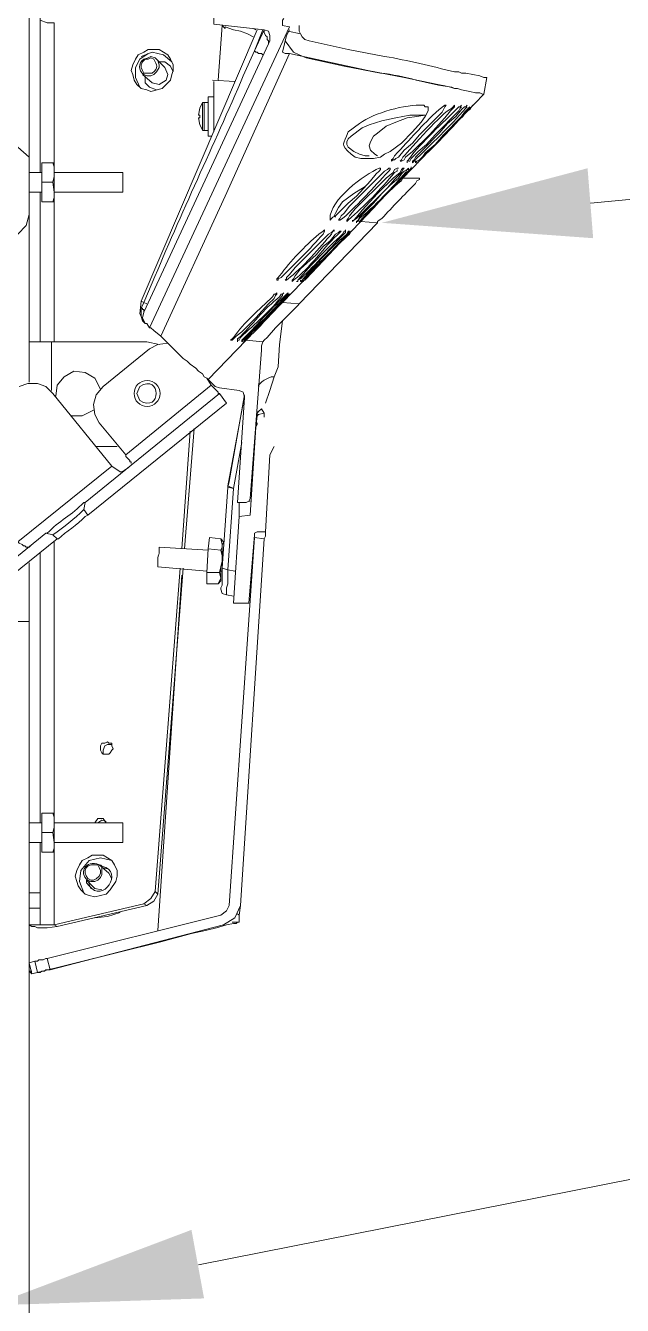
# Model space of a CAD drawing. Header units: inches. Extents: x 5 to 516, y -193 to 129.
# Drawn here: x 36.129 to 36.602, y -189.437 to -188.42 of the extents above; entities that cross this region are included whole.
import ezdxf

# ---------------------------------------------------------------- set-up
doc = ezdxf.new("R2010")
doc.units = ezdxf.units.IN
doc.header["$MEASUREMENT"] = 0
doc.layers.add('PDF7_Geometry', color=7, linetype='Continuous')
doc.layers.add('PDF7_Solid Fills', color=7, linetype='Continuous')

msp = doc.modelspace()

# ---------------------------------------------------------------- linework, layer by layer
at = {"layer": 'PDF7_Geometry', "lineweight": 15}
for points in [[(36.1313306, -188.0635623), (36.1313306, -188.0668956), (36.1313306, -188.570229)], [(36.576885, -188.5613398), (39.0824408, -188.3224509), (39.5824408, -188.3224509)], [(36.2779958, -188.4035621), (36.2779958, -188.4191177), (36.3179958, -188.4235621), (36.3213291, -188.4246732), (36.3224402, -188.4280066), (36.3224402, -188.432451)], [(36.1513297, -188.5291172), (36.1513297, -188.418006), (36.1457742, -188.418006), (36.1402186, -188.4157838)], [(36.1402191, -188.5368957), (36.1402191, -188.4113402)], [(36.3335525, -188.4146732), (36.3324414, -188.4157843), (36.3324414, -188.4191177), (36.3324414, -188.4202288)], [(36.3324414, -188.4202287), (36.3324414, -188.4180065)], [(36.31244, -188.4235619), (36.2202177, -188.6391175), (36.22244, -188.6402286)], [(36.2246623, -188.6568953), (36.2268845, -188.6602286), (36.3379956, -188.4213397), (36.3324401, -188.4202286)], [(36.2813301, -188.463562), (36.2846635, -188.4202287)], [(36.2846622, -188.4202287), (36.2868844, -188.422451)], [(36.2868843, -188.4224509), (36.2868843, -188.4213398)], [(36.3091079, -188.4291178), (36.3046635, -188.4268956), (36.2991079, -188.4246734), (36.2935523, -188.4235623), (36.2868857, -188.42134)], [(36.31133, -188.4235619), (36.3091078, -188.4224508)], [(36.3179964, -188.4235619), (36.3102187, -188.4402286), (36.3168853, -188.4235619)], [(36.3213308, -188.4346732), (36.3213308, -188.4324509), (36.3202196, -188.4313398), (36.3202196, -188.4291176), (36.3191085, -188.4280065), (36.3179974, -188.4257843), (36.3179974, -188.423562)], [(36.3379969, -188.4424506), (36.3346635, -188.4424506), (36.3324413, -188.4413395), (36.3357747, -188.4280062)], [(36.3379956, -188.4235619), (36.3368845, -188.4257842), (36.3357734, -188.4280064)], [(36.3368841, -188.4246735), (36.3468841, -188.4268957), (36.3479953, -188.4291179), (36.3502175, -188.4313401), (36.3535508, -188.4324513)], [(36.3457742, -188.4202287), (36.3457742, -188.422451)], [(36.3457742, -188.4224509), (36.3457742, -188.4246731), (36.3468853, -188.4268953)], [(36.3224407, -188.432451), (36.3213296, -188.4346732), (36.2224407, -188.6480066)], [(36.3346635, -188.432451), (36.3413302, -188.4413399), (36.3457747, -188.4435621), (36.3513302, -188.4457844)], [(36.4135527, -188.4446732), (36.3846638, -188.4391176), (36.3535527, -188.432451)], [(36.2191082, -188.4691173), (36.2157748, -188.4613396), (36.2157748, -188.4535618), (36.2191082, -188.4468951), (36.2257748, -188.4424507)], [(36.2302178, -188.4468956), (36.2279956, -188.4457844), (36.2257734, -188.4468956), (36.2235512, -188.4468956), (36.2213289, -188.4491178), (36.2202178, -188.45134), (36.2202178, -188.4535622), (36.2213289, -188.4557845), (36.2224401, -188.4580067), (36.2268845, -188.4580067), (36.2291067, -188.4580067)], [(36.2202181, -188.4446728), (36.229107, -188.4413394), (36.2379959, -188.4435616), (36.2446625, -188.4491172)], [(36.2224411, -188.4591177), (36.2246634, -188.4602288), (36.2279967, -188.4602288), (36.2302189, -188.4591177), (36.2324411, -188.4568955), (36.2346634, -188.4535621), (36.2346634, -188.4513399), (36.2335522, -188.4480066), (36.23133, -188.4457844), (36.2279967, -188.4446732), (36.2257745, -188.4457844), (36.2224411, -188.4468955)], [(36.232441, -188.4468954), (36.2391076, -188.4535621)], [(36.2335532, -188.4491176), (36.2391087, -188.4491176), (36.2435532, -188.4524509), (36.2457754, -188.4568954)], [(36.4924401, -188.4746728), (36.491329, -188.4746728), (36.4891067, -188.4735617), (36.4857734, -188.4735617), (36.481329, -188.4724506), (36.4746623, -188.4713395), (36.471329, -188.4702284), (36.4691067, -188.4702284), (36.4657734, -188.4691173), (36.461329, -188.4680062), (36.4557734, -188.4668951), (36.4291067, -188.4613395), (36.4002178, -188.455784), (36.3379956, -188.4424506), (36.2868845, -188.555784), (36.2357734, -188.6668951)], [(36.3013291, -188.4602283), (36.310218, -188.4402283)], [(36.3168865, -188.4435617), (36.3157754, -188.4424506), (36.3135532, -188.4424506), (36.312442, -188.4413395), (36.3113309, -188.4413395), (36.3102198, -188.4402284)], [(36.4102195, -188.4580066), (36.3813306, -188.452451), (36.3513306, -188.4457843)], [(36.2291066, -188.4657841), (36.2213289, -188.4591175)], [(36.2391074, -188.4535624), (36.2413296, -188.459118), (36.2402185, -188.4635624), (36.2346629, -188.4668957), (36.2291074, -188.4657846)], [(36.4946638, -188.4613399), (36.4924416, -188.4613399), (36.4891083, -188.4602288), (36.4835527, -188.4591176), (36.4779972, -188.4580065), (36.4746638, -188.4580065), (36.4724416, -188.4568954), (36.4691083, -188.4568954)], [(36.232441, -188.4713395), (36.2268854, -188.4691172), (36.2235521, -188.4657839), (36.2235521, -188.4602284)], [(36.2768859, -188.463562), (36.2946636, -188.4646731)], [(36.2779958, -188.4646731), (36.2779958, -188.5046731)], [(36.4668861, -188.4691177), (36.4691084, -188.4702288), (36.4713306, -188.4702288), (36.4746639, -188.4713399), (36.4813306, -188.472451), (36.485775, -188.4735621), (36.4891084, -188.4735621), (36.4913306, -188.4746732), (36.4924417, -188.4746732), (36.4946639, -188.4613399)], [(36.2735515, -188.5080065), (36.2735515, -188.4768954), (36.277996, -188.4768954)], [(36.2779958, -188.4768954), (36.2779958, -188.503562)], [(36.4924421, -188.4746733), (36.4279976, -188.54134), (36.4268865, -188.5435622)], [(36.2668851, -188.4991178), (36.265774, -188.4935622), (36.2668851, -188.4935622), (36.2668851, -188.49134), (36.265774, -188.49134), (36.2668851, -188.4857845), (36.2691074, -188.48134)], [(36.2691073, -188.5035624), (36.2691073, -188.4813402), (36.2702184, -188.4813402)], [(36.2702195, -188.5035624), (36.2702195, -188.4813402), (36.2735528, -188.4813402)], [(36.4446634, -188.4835617), (36.4457745, -188.4846728), (36.4479967, -188.4846728), (36.4479967, -188.4880062), (36.4457745, -188.4924506), (36.4424412, -188.4968951), (36.4357745, -188.5046728), (36.4268856, -188.5135617), (36.4179967, -188.5202284), (36.4135523, -188.5224506), (36.4102189, -188.5246728), (36.4046634, -188.525784), (36.3946634, -188.525784), (36.3902189, -188.5246728), (36.3868856, -188.5224506)], [(36.4613296, -188.4846734), (36.4602185, -188.4868956), (36.4591074, -188.4891178), (36.4413296, -188.5068956), (36.435774, -188.5135623), (36.4291074, -188.5191178), (36.4246629, -188.5246734), (36.4224407, -188.5257845), (36.4213296, -188.5268956)], [(36.4691082, -188.4846734), (36.4679971, -188.4857845), (36.4657749, -188.4880067), (36.4613304, -188.4935623), (36.4491082, -188.5068956), (36.4357748, -188.5202289), (36.4302193, -188.5246734), (36.4291082, -188.5268956), (36.426886, -188.5280067)], [(36.4746624, -188.4846734), (36.4735513, -188.4857845), (36.4724402, -188.4880067), (36.4535513, -188.5068956), (36.4468846, -188.5146734), (36.4402179, -188.5202289), (36.4346624, -188.5257845), (36.4335513, -188.5280067), (36.4324402, -188.5280067)], [(36.4357739, -188.5280061), (36.4368851, -188.526895), (36.4379962, -188.5246728), (36.4435517, -188.5191172), (36.4568851, -188.5057839), (36.4635517, -188.4980061), (36.4702184, -188.4924505), (36.4746628, -188.486895), (36.4768851, -188.4846728), (36.4779962, -188.4846728)], [(36.4813288, -188.4846734), (36.4768843, -188.4891178), (36.4746621, -188.4924512), (36.4602177, -188.5068956), (36.453551, -188.5146734), (36.4457732, -188.5213401), (36.443551, -188.5246734), (36.4413288, -188.5268956), (36.4391066, -188.5280067), (36.4379954, -188.5291178)], [(36.4413305, -188.5268949), (36.4402194, -188.5291172), (36.4391083, -188.5291172), (36.4402194, -188.5291172), (36.4413305, -188.5268949), (36.4613305, -188.5068949), (36.4679972, -188.4991172), (36.4757749, -188.4924505), (36.4779972, -188.4891172), (36.4813305, -188.4868949), (36.4824416, -188.4846727), (36.4835527, -188.4835616), (36.4824416, -188.4846727)], [(36.4568857, -188.4868951), (36.4613301, -188.4835617)], [(36.4613296, -188.4835623), (36.4624407, -188.4835623), (36.4613296, -188.4846734)], [(36.4668854, -188.4857839), (36.4679965, -188.4846728)], [(36.467996, -188.4846734), (36.4691071, -188.4835623), (36.4691071, -188.4846734)], [(36.4724408, -188.4846728), (36.4735519, -188.4846728)], [(36.4735524, -188.4846734), (36.4746636, -188.4835623)], [(36.4791066, -188.4846734), (36.4779955, -188.4857845)], [(36.4779967, -188.4846734), (36.4791078, -188.4835623)], [(36.2702195, -188.5035621), (36.2691083, -188.5035621), (36.2668861, -188.4991176)], [(36.4435525, -188.4913398), (36.4335525, -188.4913398), (36.4224414, -188.493562), (36.4113303, -188.4957842), (36.4013303, -188.4991176), (36.3957748, -188.5013398), (36.3868859, -188.5080065), (36.3846636, -188.5102287), (36.3835525, -188.5124509), (36.3835525, -188.5146731), (36.3846636, -188.5168953), (36.3891081, -188.5202287), (36.3935525, -188.5224509), (36.397997, -188.523562)], [(36.3846634, -188.5046728), (36.3935523, -188.4980062)], [(36.4079962, -188.5235618), (36.4057739, -188.5224507), (36.4024406, -188.5191174), (36.4013295, -188.515784), (36.4024406, -188.5124507), (36.4046628, -188.5080063), (36.4079962, -188.505784), (36.4146628, -188.5002285), (36.4224406, -188.4968952), (36.4313295, -188.4935618), (36.4391073, -188.4924507), (36.4457739, -188.4913396)], [(36.4457747, -188.4913398), (36.4435524, -188.4913398)], [(36.2735515, -188.5035621), (36.2702182, -188.5035621)], [(36.2757737, -188.5080063), (36.2735514, -188.5080063)], [(36.1313306, -188.5246729), (36.1224417, -188.5168951)], [(36.1413309, -188.5446727), (36.1413309, -188.5291172), (36.1502198, -188.5291172), (36.1513309, -188.5324505), (36.1513309, -188.5368949), (36.1513309, -188.5291172), (36.1502198, -188.5291172)], [(36.3979954, -188.5235618), (36.4013288, -188.5235618)], [(36.421329, -188.526895), (36.4202178, -188.526895), (36.4191067, -188.5280061)], [(36.4191068, -188.5280061), (36.4191068, -188.526895), (36.4202179, -188.5257839)], [(36.420219, -188.525784), (36.4213301, -188.5235617)], [(36.4257732, -188.5280061), (36.4268843, -188.526895)], [(36.4268854, -188.5280061), (36.4257743, -188.5280061)], [(36.4268854, -188.526895), (36.4279965, -188.5246728)], [(36.4313297, -188.5280061), (36.4324408, -188.526895)], [(36.4368844, -188.5280067), (36.4357733, -188.5291178)], [(36.4357739, -188.5291172), (36.4357739, -188.528006)], [(36.4379961, -188.5291172), (36.4379961, -188.528006)], [(36.1313306, -188.5368957), (36.1413306, -188.5368957)], [(36.1502186, -188.5446735), (36.1513297, -188.5402291), (36.1513297, -188.5368957), (36.2057742, -188.5368957)], [(36.1513297, -188.5524507), (36.1513297, -188.5368951)], [(36.2057754, -188.5368957), (36.2057754, -188.5524513)], [(36.4102183, -188.5346731), (36.4091072, -188.5357842), (36.406885, -188.5380064), (36.4024405, -188.5435619), (36.3913294, -188.5557842), (36.3846627, -188.5613397), (36.3746627, -188.5713397), (36.3724405, -188.5724508), (36.3713294, -188.5735619)], [(36.3779963, -188.5735621), (36.3791074, -188.5713398), (36.3813296, -188.5691176), (36.385774, -188.5635621), (36.4135518, -188.5357843), (36.415774, -188.5346732), (36.4168851, -188.5335621)], [(36.3835527, -188.5746731), (36.3846638, -188.573562), (36.3857749, -188.5713398), (36.3902194, -188.5657842), (36.4146638, -188.5413398), (36.4202194, -188.5368953), (36.4213305, -188.5346731), (36.4235527, -188.533562)], [(36.4291075, -188.533562), (36.4279964, -188.5346731), (36.4268853, -188.5368953), (36.4213298, -188.5424509), (36.4157742, -188.5491175), (36.3913298, -188.573562), (36.3891075, -188.5746731), (36.3879964, -188.5757842)], [(36.387997, -188.5746731), (36.387997, -188.5757842), (36.3891081, -188.5746731), (36.3913303, -188.5724509), (36.3957748, -188.5668953), (36.407997, -188.553562), (36.4202192, -188.5413397), (36.4257748, -188.5368953), (36.4268859, -188.5346731), (36.427997, -188.533562)], [(36.3935513, -188.573562), (36.3924402, -188.5757842), (36.391329, -188.5757842), (36.3924402, -188.5746731), (36.3935513, -188.5724509), (36.4046624, -188.5613397), (36.411329, -188.553562), (36.4179957, -188.5468953), (36.4246624, -188.5413397), (36.4268846, -188.5380064), (36.4291068, -188.5357842), (36.431329, -188.5346731), (36.4324402, -188.533562), (36.4324402, -188.5346731), (36.431329, -188.5346731), (36.4302179, -188.5368953)], [(36.4091066, -188.533562), (36.4102177, -188.533562), (36.4102177, -188.5346731)], [(36.4168847, -188.533562), (36.4179958, -188.533562), (36.4179958, -188.5346731)], [(36.4179969, -188.5346731), (36.4168858, -188.5357842)], [(36.4235511, -188.533562), (36.4246622, -188.533562)], [(36.4279976, -188.533562), (36.4291087, -188.533562)], [(36.4335512, -188.534673), (36.4346623, -188.5335619), (36.4335512, -188.534673)], [(36.4346617, -188.533562), (36.4346617, -188.5324509)], [(36.1413297, -188.5602285), (36.1413297, -188.5446729), (36.1502186, -188.5446729), (36.1513297, -188.5524507), (36.1513297, -188.5568951), (36.1502186, -188.5602285)], [(36.3979954, -188.5480064), (36.3891066, -188.553562), (36.3802177, -188.5602286), (36.3768843, -188.5646731), (36.3746621, -188.5691175), (36.373551, -188.5713397), (36.3746621, -188.5724509)], [(36.141329, -188.5524507), (36.131329, -188.5524507)], [(36.1402191, -188.6713398), (36.1402191, -188.5524509)], [(36.141329, -188.5602287), (36.1502179, -188.5602287)], [(36.1502198, -188.5602287), (36.1513309, -188.5602287), (36.1513309, -188.5524509)], [(36.1513297, -188.5602287), (36.1513297, -188.6713398)], [(36.2057754, -188.5524507), (36.1513309, -188.5524507)], [(36.1313306, -188.7035622), (36.1313306, -188.5702289), (36.1291083, -188.5791177), (36.1224417, -188.5857844), (36.1135528, -188.5880066)], [(36.3702177, -188.5746731), (36.3702177, -188.573562)], [(36.3713299, -188.5735621), (36.3702187, -188.5746732)], [(36.3779963, -188.5746731), (36.3768851, -188.5746731)], [(36.3768863, -188.5746731), (36.3779974, -188.573562)], [(36.3802191, -188.5735619), (36.3779969, -188.5746731)], [(36.391329, -188.5768953), (36.391329, -188.5757841)], [(36.3357735, -188.6213402), (36.3357735, -188.620229), (36.3379957, -188.6180068), (36.3424402, -188.6124513), (36.3691068, -188.5857846), (36.371329, -188.5846735), (36.3724402, -188.5835624), (36.371329, -188.5857846)], [(36.3402177, -188.6224512), (36.3413289, -188.6213401), (36.34244, -188.6191179), (36.3468844, -188.6135623), (36.3591066, -188.6024512), (36.3646622, -188.5957846), (36.3702178, -188.5913401), (36.3746622, -188.5857846), (36.3768844, -188.5846734), (36.3779955, -188.5835623)], [(36.3613293, -188.5857846), (36.3646626, -188.5835624)], [(36.3791062, -188.5835617), (36.3779951, -188.5846728)], [(36.3779963, -188.5835617), (36.3791074, -188.5835617)], [(36.3824405, -188.5835617), (36.3824405, -188.5824505)], [(36.3835508, -188.5857845), (36.3846619, -188.5835623), (36.385773, -188.5835623), (36.3846619, -188.5846734)], [(36.3279972, -188.6224512), (36.3279972, -188.6213401), (36.3291083, -188.620229)], [(36.3291071, -188.6202291), (36.3302182, -188.619118)], [(36.3346635, -188.6224512), (36.3357747, -188.6213401)], [(36.3368846, -188.6213402), (36.3357735, -188.6224513)], [(36.3424395, -188.6213394), (36.3413284, -188.6224505)], [(36.3491064, -188.6213401), (36.3479953, -188.6235623), (36.3468841, -188.6235623), (36.3479953, -188.6224512)], [(36.2246625, -188.6413394), (36.2224402, -188.6402283), (36.2291069, -188.6246727)], [(36.3357735, -188.6224512), (36.3346624, -188.6224512)], [(36.3402177, -188.6235623), (36.3402177, -188.6224512)], [(36.3413299, -188.6224512), (36.3402188, -188.6235623)], [(36.3435521, -188.6235623), (36.3446632, -188.6235623)], [(36.3468841, -188.6235623), (36.3468841, -188.6224512)], [(36.3479963, -188.6235623), (36.3479963, -188.6224512)], [(36.2235524, -188.6568954), (36.219108, -188.6491176), (36.2202191, -188.6391176)], [(36.2202181, -188.6446731), (36.2224403, -188.6402287)], [(36.3279972, -188.6335619), (36.326886, -188.634673), (36.3257749, -188.6368952), (36.3213305, -188.6413397), (36.3113305, -188.6524508), (36.3002194, -188.6635619), (36.2957749, -188.6668952), (36.2935527, -188.6691174), (36.2924416, -188.6702286)], [(36.324663, -188.6357844), (36.3257741, -188.6335621), (36.3268852, -188.6335621)], [(36.326885, -188.6335619), (36.3279961, -188.6324508), (36.3279961, -188.6335619)], [(36.3302184, -188.6357843), (36.3313295, -188.6335621), (36.3324406, -188.6335621), (36.3324406, -188.6346732)], [(36.3324414, -188.6335619), (36.3335525, -188.6324508)], [(36.3324414, -188.6402283), (36.3457748, -188.6413394)], [(36.3335527, -188.6357843), (36.3357749, -188.6335621)], [(36.2224402, -188.6480069), (36.2224402, -188.6457846), (36.2213291, -188.6457846), (36.2213291, -188.6446735), (36.220218, -188.6446735)], [(36.2202191, -188.6446732), (36.2202191, -188.6513398), (36.2213302, -188.6546732), (36.2235524, -188.6568954), (36.2213302, -188.652451), (36.2224413, -188.6480065)], [(36.2246624, -188.6568954), (36.2235513, -188.6568954)], [(36.235773, -188.666895), (36.2302175, -188.6624505), (36.2279952, -188.6602283), (36.2268841, -188.6602283)], [(36.3291071, -188.6913396), (36.3302182, -188.6735618), (36.3324404, -188.6546729)], [(36.1491076, -188.6713398), (36.1313298, -188.6713398)], [(36.2346631, -188.673562), (36.2246631, -188.6713397), (36.1491075, -188.6713397)], [(36.1491076, -188.7102288), (36.1491076, -188.6713399)], [(36.2268845, -188.6768957), (36.2335512, -188.6735624), (36.2413289, -188.6724513)], [(36.2968849, -188.7991175), (36.3024404, -188.7157842), (36.3013293, -188.7113397), (36.297996, -188.7102286), (36.2824404, -188.7080064), (36.2791071, -188.7068953), (36.2735515, -188.7013397), (36.2724404, -188.7002286), (36.2702182, -188.6991175), (36.2691071, -188.6968953), (36.2657738, -188.6946731), (36.2635515, -188.6924508), (36.2591071, -188.6891175), (36.257996, -188.6880064), (36.2568849, -188.6868953), (36.2535515, -188.6846731), (36.2357737, -188.6668953)], [(36.3035514, -188.6702288), (36.2735514, -188.7013399)], [(36.2913286, -188.6702288), (36.2924397, -188.6691176)], [(36.2924408, -188.6702288), (36.2913297, -188.6702288)], [(36.2924408, -188.6691177), (36.2935519, -188.6680066)], [(36.2991073, -188.6680065), (36.2979962, -188.6702288), (36.296885, -188.6702288), (36.296885, -188.6691176)], [(36.3002194, -188.6702288), (36.3024416, -188.6680065)], [(36.3013293, -188.6713398), (36.3024404, -188.6713398)], [(36.1902182, -188.7068956), (36.2268849, -188.6768956)], [(36.3235522, -188.6991178), (36.3257744, -188.6991178), (36.3291077, -188.6913401)], [(36.1524397, -188.7146731), (36.1535508, -188.7057842), (36.1591064, -188.6991175), (36.1668841, -188.6946731), (36.175773, -188.6957842), (36.1835508, -188.7002286), (36.1879952, -188.7091175)], [(36.2724416, -188.7002287), (36.2757749, -188.7057842)], [(36.3191064, -188.7202284), (36.3224397, -188.7102284), (36.325773, -188.6991173)], [(36.1157742, -188.8224509), (36.1224409, -188.8302286), (36.1968853, -188.7702286), (36.1502186, -188.7124508)], [(36.123552, -188.7068956), (36.1302186, -188.7046734), (36.1379964, -188.7046734), (36.1446631, -188.7068956), (36.1502186, -188.7124512)], [(36.2824399, -188.7124508), (36.1757732, -188.7991175), (36.1746621, -188.8046731)], [(36.2824401, -188.712451), (36.2879956, -188.7202287), (36.1779956, -188.8091176)], [(36.1868861, -188.7357845), (36.1835528, -188.7291178), (36.1824417, -188.72134), (36.1846639, -188.7135622), (36.1902195, -188.7068956)], [(36.2079959, -188.7613401), (36.2757737, -188.7057846), (36.2768848, -188.7068957), (36.279107, -188.7091179), (36.2802181, -188.710229), (36.2813292, -188.7113401), (36.2813292, -188.7124512), (36.2824403, -188.7124512)], [(36.2191083, -188.7180065), (36.216886, -188.712451), (36.2191083, -188.7068954)], [(36.3024415, -188.713562), (36.2902193, -188.7824509), (36.2891082, -188.7857843)], [(36.3135522, -188.7068956), (36.3135522, -188.7057845)], [(36.2891087, -188.7857841), (36.302442, -188.714673)], [(36.31244, -188.7235616), (36.31244, -188.7224505)], [(36.1824419, -188.7257843), (36.173553, -188.7302288), (36.1646641, -188.7302288)], [(36.31244, -188.7291175), (36.31244, -188.7302286), (36.3113289, -188.7391175)], [(36.3179955, -188.7280064), (36.3135511, -188.7291175), (36.31244, -188.7302286), (36.31244, -188.7280064), (36.3135511, -188.7268952), (36.3157733, -188.724673)], [(36.31244, -188.7268953), (36.31244, -188.7280064), (36.3135511, -188.7268953), (36.3157733, -188.7246731)], [(36.312441, -188.7280066), (36.312441, -188.7302288), (36.312441, -188.7280066), (36.3135521, -188.7268955), (36.3157743, -188.7246732), (36.3179965, -188.7280066), (36.3179965, -188.7313399)], [(36.2079952, -188.7613401), (36.1868841, -188.7357846)], [(36.2524401, -188.8357844), (36.2591068, -188.742451)], [(36.2546623, -188.8357844), (36.2624401, -188.7402288)], [(36.3257733, -188.7546733), (36.32244, -188.76134), (36.3191066, -188.8224511), (36.31244, -188.8224511), (36.3102177, -188.8235622), (36.3102177, -188.8246733), (36.3057733, -188.8791178), (36.2935511, -188.8791178), (36.2979955, -188.8102289), (36.3068844, -188.8091178), (36.3113289, -188.7391178), (36.31244, -188.7368955), (36.31244, -188.7357844)], [(36.31133, -188.7391177), (36.3124411, -188.7368954)], [(36.2935532, -188.7880064), (36.2891087, -188.7868952), (36.2891087, -188.7857841), (36.2935532, -188.7880064), (36.3002198, -188.7513397)], [(36.2013288, -188.7546732), (36.1846622, -188.7546732)], [(36.2124395, -188.7680065), (36.2124395, -188.7668954), (36.2113284, -188.7668954), (36.2113284, -188.7657843), (36.2102173, -188.7646732), (36.2091062, -188.7635621), (36.2079951, -188.762451), (36.2079951, -188.7613398)], [(36.2102176, -188.7713396), (36.2068843, -188.7735618), (36.2046621, -188.7746729), (36.203551, -188.7746729), (36.1968843, -188.7702285)], [(36.2891075, -188.7868954), (36.2902186, -188.7824509), (36.2902186, -188.7813398)], [(36.2891087, -188.7868958), (36.2846643, -188.8513402), (36.2891087, -188.8524513)], [(36.293553, -188.7880068), (36.2891085, -188.8524513), (36.2946641, -188.8535624)], [(36.1757732, -188.7991175), (36.1746621, -188.7991175)], [(36.296885, -188.7991175), (36.3035517, -188.7991175)], [(36.2979972, -188.8057843), (36.2979972, -188.8102287), (36.2979972, -188.7991176)], [(36.3068858, -188.7957843), (36.3057747, -188.7980065), (36.3035524, -188.7991176)], [(36.3068858, -188.7980064), (36.3057747, -188.7980064)], [(36.1446623, -188.8235623), (36.1157734, -188.8468956), (36.1157734, -188.8535623), (36.1179956, -188.8568956), (36.1535512, -188.8280067)], [(36.1457732, -188.8235619), (36.1446621, -188.8235619)], [(36.1535519, -188.8280063), (36.1502185, -188.824673), (36.144663, -188.8235619)], [(36.3179964, -188.8280063), (36.3191075, -188.8257841), (36.3191075, -188.8224508)], [(36.1324405, -188.8335617), (36.1313294, -188.8346728), (36.1291072, -188.8346728), (36.1279961, -188.8335617), (36.1268849, -188.8335617), (36.1257738, -188.8324506), (36.1235516, -188.8313394), (36.1224405, -188.8302283)], [(36.3102178, -188.8268953), (36.2902178, -189.1191175), (36.2879956, -189.123562), (36.2835512, -189.1268953), (36.1457734, -189.1613397), (36.1479956, -189.1702287), (36.2857734, -189.1346731)], [(36.1513297, -188.8302285), (36.1513297, -189.045784)], [(36.1546643, -188.8280065), (36.1535531, -188.8280065)], [(36.2346631, -188.8346727), (36.273552, -188.836895)], [(36.2346643, -188.8357843), (36.2346643, -188.8346732)], [(36.2735511, -188.8357839), (36.2746622, -188.826895), (36.2835511, -188.8280062), (36.2846622, -188.8324506), (36.2846622, -188.8346728), (36.2835511, -188.836895)], [(36.2835523, -188.8280063), (36.2857745, -188.8302286)], [(36.2846622, -188.8457845), (36.2846622, -188.8324512), (36.2857733, -188.8313401), (36.2857733, -188.830229)], [(36.3102183, -188.8268953), (36.3179961, -188.8280064), (36.2991072, -189.1191175), (36.2946627, -189.1291175), (36.2857738, -189.1346731)], [(36.1402191, -189.0535618), (36.1402191, -188.8391173)], [(36.2846634, -188.845784), (36.2846634, -188.8480062), (36.2835523, -188.8502284), (36.2835523, -188.8591173), (36.2824411, -188.8613395), (36.28133, -188.8635618)], [(36.2846622, -188.8380065), (36.2857733, -188.8380065)], [(36.1313306, -188.8935623), (36.1313306, -188.8468956), (36.1313306, -189.7413401)], [(36.2513288, -188.8513396), (36.2313288, -189.1080063), (36.2279954, -189.1135618), (36.2224399, -189.1180063)], [(36.2724416, -188.853562), (36.2335527, -188.8502287)], [(36.2335532, -188.8502288), (36.2335532, -188.8480066)], [(36.2335532, -189.1102284), (36.2535532, -188.8513395)], [(36.2657752, -189.4046733), (39.0824422, -188.8468955), (39.5824422, -188.8468955)], [(36.2724416, -188.8546733), (36.2724416, -188.8635621), (36.2813305, -188.8635621)], [(36.2824401, -188.8546731), (36.2835512, -188.8591175)], [(36.2846622, -188.853562), (36.2835511, -188.853562)], [(36.2835523, -188.8680064), (36.2835523, -188.8668953), (36.2846634, -188.8646731), (36.2846634, -188.8513397)], [(36.2891087, -188.8524509), (36.2891087, -188.863562), (36.2879976, -188.8668954), (36.2879976, -188.8724509)], [(36.2335532, -189.1391173), (36.252442, -188.856895)], [(36.2835523, -188.8591172), (36.2835523, -188.8613395), (36.28133, -188.8635617)], [(36.2879965, -188.8724512), (36.2846632, -188.8713401), (36.2835521, -188.8680068)], [(36.293553, -188.8735623), (36.2879974, -188.8724512)], [(36.1313306, -188.8935621), (36.1224417, -188.8935621)], [(36.1902182, -188.9991173), (36.1902182, -188.995784), (36.1913293, -188.9924506), (36.1935515, -188.9913395), (36.1968849, -188.9913395)], [(36.1413309, -189.0613399), (36.1413309, -189.0457843), (36.1502198, -189.0457843), (36.1513309, -189.0491177), (36.1513309, -189.0535621), (36.1513309, -189.0457843), (36.1502198, -189.0457843)], [(36.1313306, -189.0535618), (36.1413306, -189.0535618)], [(36.1502186, -189.0613396), (36.1513297, -189.0568951), (36.1513297, -189.0535618), (36.2057742, -189.0535618)], [(36.1513297, -189.0691178), (36.1513297, -189.0535623)], [(36.1835518, -189.0535618), (36.185774, -189.0502284), (36.1902185, -189.0502284), (36.1924407, -189.0535618)], [(36.1857739, -189.0535618), (36.1891073, -189.0513396), (36.1924406, -189.0524507)], [(36.2057754, -189.0535618), (36.2057754, -189.0691173)], [(36.141329, -189.0691178), (36.131329, -189.0691178)], [(36.1402191, -189.0691173), (36.1402191, -189.1091173), (36.1313302, -189.1091173)], [(36.1413297, -189.0768956), (36.1413297, -189.0613401), (36.1502186, -189.0613401), (36.1513297, -189.0691178), (36.1513297, -189.0735623), (36.1502186, -189.0768956)], [(36.1502198, -189.0768953), (36.1513309, -189.0768953), (36.1513309, -189.0691175)], [(36.2057754, -189.0691178), (36.1513309, -189.0691178)], [(36.141329, -189.0768953), (36.1502179, -189.0768953)], [(36.1513297, -189.0768953), (36.1513297, -189.1346731)], [(36.1746633, -189.1091173), (36.1713299, -189.1002284), (36.172441, -189.0913396), (36.1791077, -189.0835618), (36.1879966, -189.0813396), (36.1968855, -189.0835618)], [(36.1802185, -189.1002288), (36.1835518, -189.1002288), (36.185774, -189.0991177), (36.1879962, -189.0968955), (36.1891073, -189.0946733), (36.1891073, -189.0880066), (36.1868851, -189.0868955)], [(36.1802196, -189.0991177), (36.1824419, -189.0991177), (36.1846641, -189.0980066), (36.1868863, -189.0957844), (36.1879974, -189.0935622), (36.1879974, -189.09134), (36.1868863, -189.0891177), (36.1857752, -189.0868955), (36.183553, -189.0868955)], [(36.1868861, -189.0868955), (36.1946639, -189.0935621)], [(36.1879961, -189.0868955), (36.1891072, -189.0880066)], [(36.1891083, -189.0891176), (36.1946638, -189.0902287)], [(36.1835518, -189.1057841), (36.1768851, -189.0991175)], [(36.1768854, -189.1013399), (36.1768854, -189.0991177)], [(36.1946625, -189.0935624), (36.1968847, -189.0980069)], [(36.1313306, -189.1213402), (36.1402195, -189.1213402), (36.1402195, -189.109118)], [(36.1791072, -189.1035621), (36.1768849, -189.1013399)], [(36.1813297, -189.1057841), (36.1802185, -189.1057841), (36.1791074, -189.1024508)], [(36.1791075, -189.1024509), (36.1791075, -189.1002287)], [(36.1891083, -189.1068952), (36.1835527, -189.1057841)], [(36.2246643, -189.1191173), (36.2302198, -189.115784), (36.2335532, -189.1102284), (36.2313309, -189.1080062)], [(36.2246631, -189.1191174), (36.153552, -189.1357841), (36.1513297, -189.134673), (36.2224409, -189.1180063)], [(36.2224402, -189.1180064), (36.2246625, -189.1191175)], [(36.2924408, -189.1324509), (36.2979963, -189.1324509), (36.2979963, -189.1268953), (36.2991074, -189.1191175)], [(36.1313306, -189.134673), (36.1402195, -189.134673), (36.1402195, -189.1213397)], [(36.203551, -189.1246734), (36.193551, -189.1280067), (36.183551, -189.1291178)], [(36.2979972, -189.1268955), (36.2968861, -189.1257844)], [(36.1535519, -189.1357841), (36.1457741, -189.1368952), (36.1379963, -189.1368952), (36.1357741, -189.1357841), (36.1335519, -189.1357841), (36.1313297, -189.1346729)], [(36.2979972, -189.1324509), (36.2968861, -189.1324509), (36.295775, -189.133562), (36.2935528, -189.133562), (36.2879972, -189.1346731), (36.2802195, -189.1368953), (36.2713306, -189.1391175), (36.2602195, -189.1413397), (36.235775, -189.1480064), (36.1335528, -189.173562)], [(36.1513297, -189.134673), (36.1402186, -189.134673)], [(36.135775, -189.1635618), (36.1313306, -189.1646729), (36.1335528, -189.1735618), (36.1379972, -189.1724507)], [(36.1457748, -189.1613396), (36.1446637, -189.1613396), (36.1424415, -189.1624507), (36.1391082, -189.1624507), (36.137997, -189.1635618), (36.1357748, -189.1635618), (36.137997, -189.1724507)], [(36.1479954, -189.1702288), (36.1446621, -189.1702288), (36.143551, -189.1713399), (36.1413288, -189.1713399), (36.1402176, -189.172451), (36.1379954, -189.172451)], [(36.1335527, -189.1713399), (36.1313305, -189.1713399), (36.1335527, -189.1735621)]]:
    msp.add_lwpolyline(points, dxfattribs=at)
for points in [[(36.2457737, -188.4557845), (36.2457737, -188.4513401), (36.2435515, -188.4468957), (36.2413293, -188.4435623), (36.237996, -188.4413401), (36.2346626, -188.4391179), (36.2257737, -188.4391179), (36.2224404, -188.4413401), (36.217996, -188.4435623), (36.2157737, -188.4468957), (36.2135515, -188.4513401), (36.2124404, -188.4557845), (36.2135515, -188.4591179), (36.2146626, -188.4635623), (36.2168849, -188.4668957), (36.2202182, -188.470229), (36.2246626, -188.4713401), (36.227996, -188.4724512), (36.2368849, -188.470229), (36.2402182, -188.4668957), (36.2435515, -188.4635623), (36.2446626, -188.4591179)], [(36.4313297, -188.528006), (36.4313297, -188.5291172)], [(36.3835527, -188.5746731), (36.3835527, -188.5757842)], [(36.3724421, -188.5835617), (36.3735532, -188.5824505), (36.3735532, -188.5835617)], [(36.296885, -188.6702287), (36.296885, -188.6713398)], [(36.3002194, -188.6702287), (36.3002194, -188.6713398)], [(36.2846622, -188.8457845), (36.2846622, -188.8413401), (36.2835511, -188.8368956), (36.2735511, -188.8357845), (36.27244, -188.8546734), (36.28244, -188.8546734), (36.2835511, -188.850229)], [(36.1879961, -188.994673), (36.1879961, -188.9924508), (36.1891072, -188.9902286), (36.1913294, -188.9902286), (36.1935516, -188.9891175), (36.1946627, -188.9902286), (36.1968849, -188.9902286), (36.1968849, -188.9924508), (36.1979961, -188.994673), (36.1968849, -188.9957841), (36.1957738, -188.9980064), (36.1946627, -188.9991175), (36.1902183, -188.9991175), (36.1891072, -188.9980064), (36.1879961, -188.9957841)], [(36.2013288, -189.0957845), (36.2013288, -189.0913401), (36.1991066, -189.0868957), (36.1968844, -189.0835623), (36.1935511, -189.0813401), (36.1902177, -189.0791179), (36.1813288, -189.0791179), (36.1779955, -189.0813401), (36.1735511, -189.0835623), (36.1713288, -189.0868957), (36.1691066, -189.0913401), (36.1679955, -189.0957845), (36.1691066, -189.100229), (36.1702177, -189.1035623), (36.17244, -189.1068957), (36.1757733, -189.110229), (36.1791066, -189.1113401), (36.1835511, -189.1124512), (36.19244, -189.110229), (36.1957733, -189.1068957), (36.2002177, -189.100229)]]:
    msp.add_lwpolyline(points, close=True, dxfattribs=at)
for points in [[(36.4235511, -188.5346731), (36.4235511, -188.5357842), (36.4213289, -188.5368953, -0.04775613), (36.3846622, -188.5746731), (36.3835511, -188.5757842)], [(36.4079962, -188.5768953), (36.3946643, -188.5757845), (36.3957734, -188.574673), (36.3935512, -188.5757841), (36.3935512, -188.5768953), (36.3935512, -188.5757841, -0.003259851), (36.4335512, -188.534673)], [(36.4279976, -188.54134), (36.4413304, -188.54134), (36.4413304, -188.5424511), (36.4391082, -188.5435622), (36.4379971, -188.5457845, 0.013634897), (36.4113304, -188.5735622), (36.4091082, -188.5746733), (36.4079971, -188.5757845), (36.4079971, -188.5768956), (36.3457748, -188.64134), (36.3446637, -188.6424511), (36.326886, -188.6602289), (36.3202186, -188.6680061), (36.3179963, -188.6702283), (36.3168852, -188.6713394)], [(36.3946636, -188.5757838), (36.3324414, -188.6402283), (36.3313303, -188.6413394, 0.000614088), (36.3046636, -188.6691172), (36.3035532, -188.6702287), (36.3168865, -188.6713398), (36.3157754, -188.6746732), (36.3157743, -188.6780068), (36.3068854, -188.7957846)], [(36.3646635, -188.5835617), (36.3657746, -188.5824505), (36.3657734, -188.5835617), (36.3646623, -188.5857839, -0.025296313), (36.3313289, -188.6202283), (36.3291071, -188.6213402), (36.3291071, -188.6224513), (36.327996, -188.6224513)], [(36.3468865, -188.6213401), (36.3446643, -188.6224512), (36.3446643, -188.6235623), (36.3446643, -188.6224512, -0.027301235), (36.3802198, -188.5857845), (36.3813309, -188.5835623), (36.3824421, -188.5835623), (36.3824421, -188.5846734)], [(36.3502186, -188.6224512), (36.3479963, -188.6235623), (36.3491075, -188.6235623), (36.3502186, -188.6213401, -0.000349032), (36.3857741, -188.5846734), (36.3868852, -188.5835623), (36.3857741, -188.5857845)], [(36.3357735, -188.6335619), (36.3368846, -188.6324508), (36.3368857, -188.6335619), (36.3357746, -188.634673, -0.003576827), (36.3013301, -188.6702286), (36.300219, -188.6713397)], [(36.1757754, -188.8102288), (36.1779976, -188.8091177), (36.1746643, -188.8046732, -0.046955069), (36.1502198, -188.8246731)]]:
    msp.add_lwpolyline(points, format="xyb", dxfattribs=at)
msp.add_lwpolyline([(36.3379971, -188.633562), (36.3391082, -188.633562), (36.3379971, -188.633562), (36.336886, -188.6357843), (36.3346637, -188.6368954), (36.3324415, -188.6402287), (36.3202193, -188.6524509), (36.3146637, -188.6591176), (36.3091082, -188.6646732), (36.3057748, -188.6668954), (36.3035526, -188.6691176), (36.3024415, -188.6702287), (36.3024415, -188.6713398), (36.3024415, -188.6702287, -0.004235684)], format="xyb", close=True, dxfattribs=at)
msp.add_circle((36.2249814, -188.712451), 0.0103175, dxfattribs=at)
for points in [[(36.2224411, -188.4468955), (36.2176819, -188.4505251), (36.2176819, -188.4554881), (36.2224411, -188.4591177)], [(36.2291067, -188.4580067), (36.234403, -188.453303), (36.2327363, -188.4518215), (36.2302178, -188.4468956)], [(36.4691083, -188.4568954), (36.4506638, -188.4526547), (36.4322749, -188.4478214), (36.4135527, -188.4446732)], [(36.4668861, -188.4691177), (36.4480158, -188.4672288), (36.4293491, -188.4597103), (36.4102195, -188.4580066)], [(36.2291069, -188.6246727), (36.2518847, -188.5694505), (36.2778291, -188.5154135), (36.3013291, -188.4602283)], [(36.3935523, -188.4980062), (36.4053856, -188.4895247), (36.4299412, -188.4824136), (36.4446634, -188.4835617)], [(36.4213301, -188.5235617), (36.4346079, -188.5098395), (36.4421264, -188.5002284), (36.4568857, -188.4868951)], [(36.4279965, -188.5246728), (36.4350336, -188.517395), (36.4587928, -188.4896358), (36.4668854, -188.4857839)], [(36.4324408, -188.526895), (36.4437741, -188.5111728), (36.459126, -188.4987839), (36.4724408, -188.4846728)], [(36.4779955, -188.4857845), (36.4652178, -188.5006919), (36.4506066, -188.5139512), (36.4368844, -188.5280067)], [(36.4824416, -188.4846727), (36.4695898, -188.4982283), (36.4551083, -188.514969), (36.4413305, -188.5268949)], [(36.3868856, -188.5224506), (36.3778115, -188.5140803), (36.3811078, -188.5147099), (36.3846634, -188.5046728)], [(36.3702177, -188.573562), (36.3696806, -188.5589694), (36.3976621, -188.5382102), (36.4091066, -188.533562)], [(36.4168858, -188.5357842), (36.4032191, -188.5506175), (36.3949228, -188.5598027), (36.3802191, -188.5735619)], [(36.4302179, -188.5368953), (36.4212735, -188.5470805), (36.4039587, -188.5656175), (36.3935513, -188.573562)], [(36.4335512, -188.534673), (36.421829, -188.5483953), (36.4072178, -188.5608953), (36.3957734, -188.574673)], [(36.4268865, -188.5435622), (36.4186458, -188.5488771), (36.4039606, -188.5664882), (36.3957754, -188.5746733)], [(36.3302182, -188.619118), (36.3390145, -188.6067291), (36.349996, -188.5960254), (36.3613293, -188.5857846)], [(36.371329, -188.5857846), (36.3633661, -188.5951364), (36.3470883, -188.6141179), (36.3368846, -188.6213402)], [(36.3779951, -188.5846728), (36.3666803, -188.5945061), (36.3524395, -188.6150431), (36.3424395, -188.6213394)], [(36.3824421, -188.5846734), (36.3702569, -188.596729), (36.3596272, -188.6093771), (36.3468865, -188.6213401)], [(36.3479953, -188.6224512), (36.360736, -188.6080252), (36.3687916, -188.5987475), (36.3835508, -188.5857845)], [(36.3846619, -188.5846734), (36.3733841, -188.5978771), (36.3613101, -188.6088956), (36.3491064, -188.6213401)], [(36.3857741, -188.5857845), (36.3742, -188.5960993), (36.3617, -188.6107845), (36.3502186, -188.6224512)], [(36.2935519, -188.6680066), (36.3022186, -188.655914), (36.3138297, -188.6457103), (36.324663, -188.6357844)], [(36.296885, -188.6691176), (36.3083665, -188.6583769), (36.317385, -188.6450806), (36.3302184, -188.6357843)], [(36.3324406, -188.6346732), (36.3225517, -188.6472288), (36.3106258, -188.6572102), (36.2991073, -188.6680065)], [(36.3024416, -188.6680065), (36.3130527, -188.6570991), (36.3223675, -188.6463769), (36.3335527, -188.6357843)], [(36.2191083, -188.7068954), (36.2366268, -188.6962287), (36.2366268, -188.7286732), (36.2191083, -188.7180065)], [(36.3135522, -188.7057845), (36.317904, -188.7010253), (36.3178114, -188.7021919), (36.3235522, -188.6991178)], [(36.1746621, -188.7991175), (36.1656251, -188.809136), (36.1548102, -188.8135434), (36.1457732, -188.8235619)], [(36.1757754, -188.8102288), (36.1698865, -188.8168954), (36.1602939, -188.8223214), (36.1546643, -188.8280065)], [(36.2335532, -188.8480066), (36.2329606, -188.8383029), (36.2350532, -188.8431918), (36.2346643, -188.8357843)], [(36.1868851, -189.0868955), (36.1765148, -189.0815992), (36.1686073, -189.0954696), (36.1802185, -189.1002288)], [(36.183553, -189.0868955), (36.1745344, -189.0854326), (36.1732567, -189.0960437), (36.1802196, -189.0991177)], [(36.1891072, -189.0880066), (36.2075887, -189.0920992), (36.1894035, -189.1181918), (36.1791072, -189.1035621)]]:
    msp.add_open_spline(points, degree=3, dxfattribs=at)
at = {"layer": 'PDF7_Solid Fills', "lineweight": 50, "transparency": 33554559}
for points in [[(36.5791071, -188.5891175), (36.4113293, -188.5768953), (36.5746627, -188.533562)], [(36.2702195, -189.43134), (36.1013306, -189.4368956), (36.2602195, -189.3768956)]]:
    msp.add_solid(points, dxfattribs=at)

doc.saveas('drawing.dxf')
